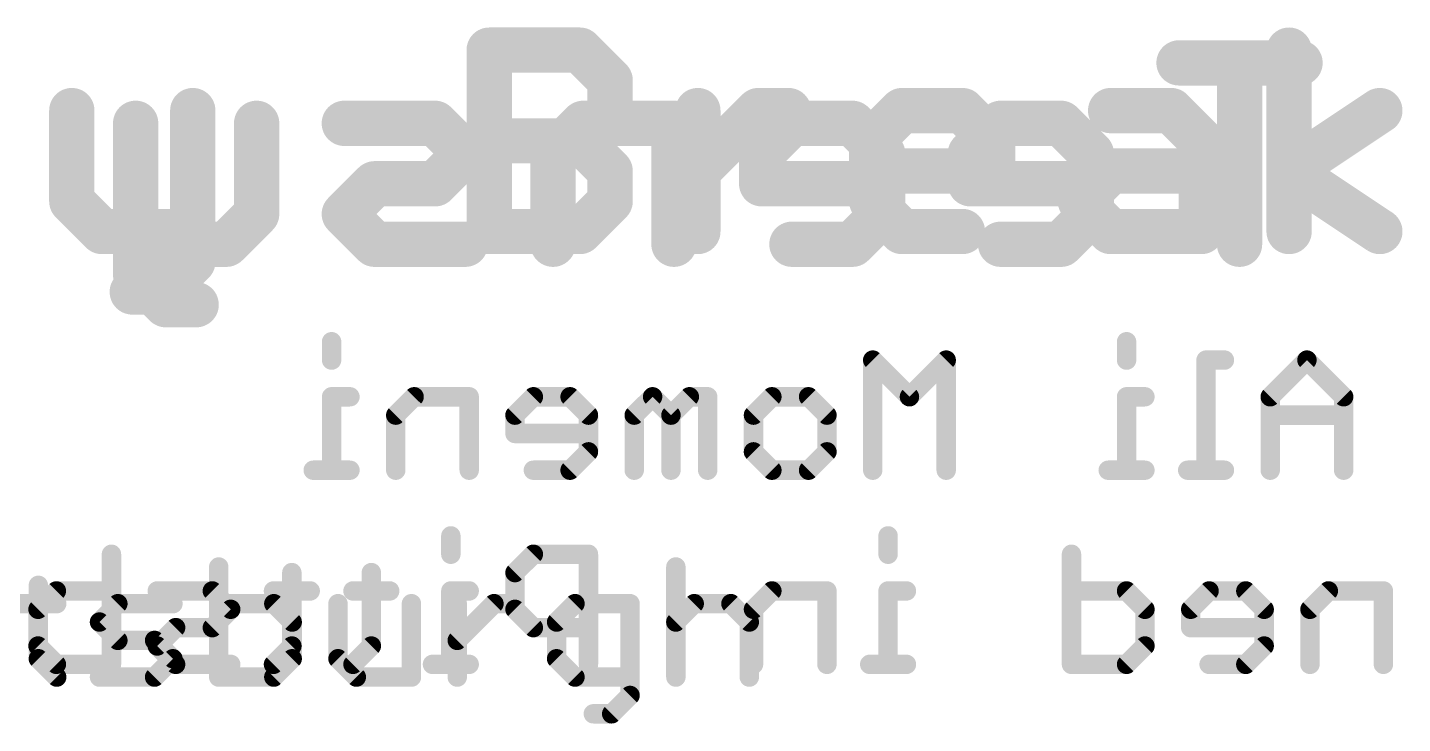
# Model space of a CAD drawing. Extents: x 0 to 100, y 1 to 103.
# Drawn here: x 46.82 to 57.61, y 6.31 to 11.77 of the extents above; entities that cross this region are included whole.
import ezdxf

# ---------------------------------------------------------------- set-up
doc = ezdxf.new("R2010")
doc.units = 0
doc.layers.add('21', color=253, linetype='CONTINUOUS')
doc.layers.add('22', color=253, linetype='CONTINUOUS')

msp = doc.modelspace()

# ---------------------------------------------------------------- linework, layer by layer
at = {"layer": '21'}
for points, const_width in [([(50.4464, 10.1728), (50.4464, 11.5964)], 0.3556), ([(50.4464, 11.5964), (51.1582, 11.5964)], 0.3556), ([(51.1582, 11.5964), (51.3954, 11.3591)], 0.3556), ([(56.7221, 10.1728), (56.7221, 11.5964)], 0.3556), ([(51.3954, 11.3591), (51.3954, 11.1219)], 0.3556), ([(47.1721, 11.1219), (47.1721, 10.4101)], 0.3556), ([(48.1211, 11.1219), (48.1211, 9.9355)], 0.3556), ([(51.3954, 11.1219), (51.1582, 10.8846)], 0.3556), ([(52.0835, 10.1728), (52.0835, 11.1219)], 0.3556), ([(52.0835, 10.6473), (52.5581, 11.1219)], 0.3556), ([(52.5581, 11.1219), (52.7953, 11.1219)], 0.3556), ([(53.4478, 10.8846), (53.6851, 11.1219)], 0.3556), ([(53.6851, 11.1219), (54.1596, 11.1219)], 0.3556), ([(54.1596, 11.1219), (54.3969, 10.8846)], 0.3556), ([(55.3222, 11.1219), (55.7968, 11.1219)], 0.3556), ([(55.7968, 11.1219), (56.034, 10.8846)], 0.3556), ([(56.7221, 10.6473), (57.4339, 11.1219)], 0.3556), ([(50.4464, 10.8846), (51.1582, 10.8846)], 0.3556), ([(51.1582, 10.8846), (51.3954, 10.6473)], 0.3556), ([(53.4478, 10.4101), (53.4478, 10.8846)], 0.3556), ([(54.3969, 10.8846), (54.3969, 10.6473)], 0.3556), ([(56.034, 10.8846), (56.034, 10.1728)], 0.3556), ([(51.3954, 10.6473), (51.3954, 10.4101)], 0.3556), ([(54.3969, 10.6473), (53.4478, 10.6473)], 0.3556), ([(55.085, 10.4101), (55.3222, 10.6473)], 0.3556), ([(55.3222, 10.6473), (56.034, 10.6473)], 0.3556), ([(57.4339, 10.1728), (56.7221, 10.6473)], 0.3556), ([(47.1721, 10.4101), (47.4093, 10.1728)], 0.3556), ([(51.3954, 10.4101), (51.1582, 10.1728)], 0.3556), ([(53.6851, 10.1728), (53.4478, 10.4101)], 0.3556), ([(55.3222, 10.1728), (55.085, 10.4101)], 0.3556), ([(47.4093, 10.1728), (48.1211, 10.1728)], 0.3556), ([(51.1582, 10.1728), (50.4464, 10.1728)], 0.3556), ([(54.1596, 10.1728), (53.6851, 10.1728)], 0.3556), ([(56.034, 10.1728), (55.3222, 10.1728)], 0.3556), ([(48.1211, 9.9355), (47.8839, 9.6983)], 0.3556), ([(47.8839, 9.6983), (47.6466, 9.6983)], 0.3556), ([(48.3248, 7.5395), (48.3248, 6.6752)], 0.1524), ([(51.911, 7.5395), (51.911, 6.6752)], 0.1524), ([(46.9097, 7.3955), (46.9097, 6.8193)], 0.1524), ([(46.7656, 7.2514), (47.0537, 7.2514)], 0.1524), ([(47.3893, 7.1074), (47.5334, 7.2514)], 0.1524), ([(47.5334, 7.2514), (47.9655, 7.2514)], 0.1524), ([(48.757, 7.2514), (48.3248, 7.2514)], 0.1524), ([(48.901, 7.1074), (48.757, 7.2514)], 0.1524), ([(49.2603, 7.2514), (49.2603, 6.8193)], 0.1524), ([(49.8366, 6.6752), (49.8366, 7.2514)], 0.1524), ([(50.1959, 6.6752), (50.1959, 7.2514)], 0.1524), ([(50.1959, 6.9633), (50.484, 7.2514)], 0.1524), ([(50.484, 7.2514), (50.628, 7.2514)], 0.1524), ([(51.1195, 7.2514), (50.9755, 7.1074)], 0.1524), ([(51.5517, 7.2514), (51.1195, 7.2514)], 0.1524), ([(51.5517, 6.5311), (51.5517, 7.2514)], 0.1524), ([(51.911, 7.1074), (52.055, 7.2514)], 0.1524), ([(52.055, 7.2514), (52.3431, 7.2514)], 0.1524), ([(52.3431, 7.2514), (52.4872, 7.1074)], 0.1524), ([(47.5334, 6.9633), (47.3893, 7.1074)], 0.1524), ([(48.901, 6.8193), (48.901, 7.1074)], 0.1524), ([(50.9755, 7.1074), (50.9755, 6.8193)], 0.1524), ([(52.4872, 7.1074), (52.4872, 6.6752)], 0.1524), ([(47.8215, 6.9633), (47.5334, 6.9633)], 0.1524), ([(47.9655, 6.8193), (47.8215, 6.9633)], 0.1524), ([(46.9097, 6.8193), (47.0537, 6.6752)], 0.1524), ([(47.8215, 6.6752), (47.9655, 6.8193)], 0.1524), ([(48.757, 6.6752), (48.901, 6.8193)], 0.1524), ([(49.2603, 6.8193), (49.4044, 6.6752)], 0.1524), ([(50.9755, 6.8193), (51.1195, 6.6752)], 0.1524), ([(47.3893, 6.6752), (47.8215, 6.6752)], 0.1524), ([(48.3248, 6.6752), (48.757, 6.6752)], 0.1524), ([(49.4044, 6.6752), (49.8366, 6.6752)], 0.1524), ([(51.1195, 6.6752), (51.5517, 6.6752)], 0.1524), ([(51.4076, 6.3871), (51.5517, 6.5311)], 0.1524), ([(51.2636, 6.3871), (51.4076, 6.3871)], 0.1524)]:
    msp.add_lwpolyline(points, dxfattribs=dict(at, const_width=const_width))
for points, const_width in [([(50.5353, 11.5964, 1), (50.3575, 11.5964)], 0.1778), ([(50.4464, 11.6853, 1), (50.4464, 11.5075)], 0.1778), ([(51.221, 11.6593, 1), (51.0953, 11.5336)], 0.1778), ([(51.1582, 11.5075, 1), (51.1582, 11.6853)], 0.1778), ([(56.811, 11.5964, 1), (56.6332, 11.5964)], 0.1778), ([(51.4843, 11.3591, 1), (51.3065, 11.3591)], 0.1778), ([(51.3326, 11.2963, 1), (51.4583, 11.422)], 0.1778), ([(47.261, 11.1219, 1), (47.0832, 11.1219)], 0.1778), ([(48.21, 11.1219, 1), (48.0322, 11.1219)], 0.1778), ([(51.4583, 11.059, 1), (51.3326, 11.1847)], 0.1778), ([(52.1724, 11.1219, 1), (51.9946, 11.1219)], 0.1778), ([(52.5581, 11.2108, 1), (52.5581, 11.033)], 0.1778), ([(52.6209, 11.059, 1), (52.4952, 11.1847)], 0.1778), ([(52.7953, 11.033, 1), (52.7953, 11.2108)], 0.1778), ([(53.6851, 11.2108, 1), (53.6851, 11.033)], 0.1778), ([(53.7479, 11.059, 1), (53.6222, 11.1847)], 0.1778), ([(54.2225, 11.1847, 1), (54.0968, 11.059)], 0.1778), ([(54.1596, 11.033, 1), (54.1596, 11.2108)], 0.1778), ([(55.3222, 11.2108, 1), (55.3222, 11.033)], 0.1778), ([(55.8596, 11.1847, 1), (55.7339, 11.059)], 0.1778), ([(55.7968, 11.033, 1), (55.7968, 11.2108)], 0.1778), ([(57.4832, 11.0479, 1), (57.3846, 11.1958)], 0.1778), ([(51.3065, 11.1219, 1), (51.4843, 11.1219)], 0.1778), ([(50.4464, 10.9735, 1), (50.4464, 10.7957)], 0.1778), ([(51.221, 10.9475, 1), (51.0953, 10.8217)], 0.1778), ([(51.0953, 10.9475, 1), (51.221, 10.8217)], 0.1778), ([(51.1582, 10.7957, 1), (51.1582, 10.9735)], 0.1778), ([(53.5367, 10.8846, 1), (53.3589, 10.8846)], 0.1778), ([(53.385, 10.9475, 1), (53.5107, 10.8217)], 0.1778), ([(54.4858, 10.8846, 1), (54.308, 10.8846)], 0.1778), ([(54.334, 10.8217, 1), (54.4598, 10.9475)], 0.1778), ([(56.1229, 10.8846, 1), (55.9451, 10.8846)], 0.1778), ([(55.9712, 10.8217, 1), (56.0969, 10.9475)], 0.1778), ([(51.4843, 10.6473, 1), (51.3065, 10.6473)], 0.1778), ([(51.3326, 10.5845, 1), (51.4583, 10.7102)], 0.1778), ([(52.0207, 10.7102, 1), (52.1464, 10.5845)], 0.1778), ([(53.4478, 10.7362, 1), (53.4478, 10.5584)], 0.1778), ([(54.3969, 10.5584, 1), (54.3969, 10.7362)], 0.1778), ([(55.3222, 10.7362, 1), (55.3222, 10.5584)], 0.1778), ([(55.3851, 10.5845, 1), (55.2594, 10.7102)], 0.1778), ([(56.034, 10.5584, 1), (56.034, 10.7362)], 0.1778), ([(56.7714, 10.7213, 1), (56.6728, 10.5734)], 0.1778), ([(56.6728, 10.7213, 1), (56.7714, 10.5734)], 0.1778), ([(54.308, 10.6473, 1), (54.4858, 10.6473)], 0.1778), ([(47.2349, 10.4729, 1), (47.1092, 10.3472)], 0.1778), ([(51.4583, 10.3472, 1), (51.3326, 10.4729)], 0.1778), ([(53.5107, 10.4729, 1), (53.385, 10.3472)], 0.1778), ([(55.1478, 10.4729, 1), (55.0221, 10.3472)], 0.1778), ([(47.0832, 10.4101, 1), (47.261, 10.4101)], 0.1778), ([(51.3065, 10.4101, 1), (51.4843, 10.4101)], 0.1778), ([(53.3589, 10.4101, 1), (53.5367, 10.4101)], 0.1778), ([(55.0221, 10.4729, 1), (55.1478, 10.3472)], 0.1778), ([(47.4093, 10.2617, 1), (47.4093, 10.0839)], 0.1778), ([(47.3465, 10.1099, 1), (47.4722, 10.2357)], 0.1778), ([(48.1211, 10.0839, 1), (48.1211, 10.2617)], 0.1778), ([(50.4464, 10.2617, 1), (50.4464, 10.0839)], 0.1778), ([(50.3575, 10.1728, 1), (50.5353, 10.1728)], 0.1778), ([(51.0953, 10.2357, 1), (51.221, 10.1099)], 0.1778), ([(51.1582, 10.0839, 1), (51.1582, 10.2617)], 0.1778), ([(51.9946, 10.1728, 1), (52.1724, 10.1728)], 0.1778), ([(53.6851, 10.2617, 1), (53.6851, 10.0839)], 0.1778), ([(53.6222, 10.1099, 1), (53.7479, 10.2357)], 0.1778), ([(54.1596, 10.0839, 1), (54.1596, 10.2617)], 0.1778), ([(55.3222, 10.2617, 1), (55.3222, 10.0839)], 0.1778), ([(55.2594, 10.1099, 1), (55.3851, 10.2357)], 0.1778), ([(55.9451, 10.1728, 1), (56.1229, 10.1728)], 0.1778), ([(56.034, 10.0839, 1), (56.034, 10.2617)], 0.1778), ([(56.6332, 10.1728, 1), (56.811, 10.1728)], 0.1778), ([(57.3846, 10.0988, 1), (57.4832, 10.2468)], 0.1778), ([(48.184, 9.8727, 1), (48.0583, 9.9984)], 0.1778), ([(48.0322, 9.9355, 1), (48.21, 9.9355)], 0.1778), ([(47.6466, 9.7872, 1), (47.6466, 9.6094)], 0.1778), ([(47.821, 9.7611, 1), (47.9467, 9.6354)], 0.1778), ([(47.8839, 9.6094, 1), (47.8839, 9.7872)], 0.1778), ([(48.3629, 7.5395, 1), (48.2867, 7.5395)], 0.0762), ([(51.9491, 7.5395, 1), (51.8729, 7.5395)], 0.0762), ([(46.9478, 7.3955, 1), (46.8716, 7.3955)], 0.0762), ([(47.0537, 7.2133, 1), (47.0537, 7.2895)], 0.0762), ([(47.5334, 7.2895, 1), (47.5334, 7.2133)], 0.0762), ([(47.5603, 7.2245, 1), (47.5064, 7.2784)], 0.0762), ([(47.9655, 7.2133, 1), (47.9655, 7.2895)], 0.0762), ([(48.3248, 7.2895, 1), (48.3248, 7.2133)], 0.0762), ([(48.7839, 7.2784, 1), (48.73, 7.2245)], 0.0762), ([(48.757, 7.2133, 1), (48.757, 7.2895)], 0.0762), ([(49.2984, 7.2514, 1), (49.2222, 7.2514)], 0.0762), ([(49.8747, 7.2514, 1), (49.7985, 7.2514)], 0.0762), ([(50.234, 7.2514, 1), (50.1578, 7.2514)], 0.0762), ([(50.484, 7.2895, 1), (50.484, 7.2133)], 0.0762), ([(50.5109, 7.2245, 1), (50.457, 7.2784)], 0.0762), ([(50.628, 7.2133, 1), (50.628, 7.2895)], 0.0762), ([(51.1195, 7.2895, 1), (51.1195, 7.2133)], 0.0762), ([(51.1464, 7.2245, 1), (51.0926, 7.2784)], 0.0762), ([(51.5898, 7.2514, 1), (51.5136, 7.2514)], 0.0762), ([(51.5517, 7.2133, 1), (51.5517, 7.2895)], 0.0762), ([(52.055, 7.2895, 1), (52.055, 7.2133)], 0.0762), ([(52.082, 7.2245, 1), (52.0281, 7.2784)], 0.0762), ([(52.3701, 7.2784, 1), (52.3162, 7.2245)], 0.0762), ([(52.3431, 7.2133, 1), (52.3431, 7.2895)], 0.0762), ([(47.4162, 7.1343, 1), (47.3624, 7.0804)], 0.0762), ([(47.3624, 7.1343, 1), (47.4162, 7.0804)], 0.0762), ([(48.9391, 7.1074, 1), (48.8629, 7.1074)], 0.0762), ([(48.8741, 7.0804, 1), (48.928, 7.1343)], 0.0762), ([(50.9485, 7.1343, 1), (51.0024, 7.0804)], 0.0762), ([(51.0136, 7.1074, 1), (50.9374, 7.1074)], 0.0762), ([(51.884, 7.1343, 1), (51.9379, 7.0804)], 0.0762), ([(52.5253, 7.1074, 1), (52.4491, 7.1074)], 0.0762), ([(52.4603, 7.0804, 1), (52.5141, 7.1343)], 0.0762), ([(47.5334, 7.0014, 1), (47.5334, 6.9252)], 0.0762), ([(47.5064, 6.9364, 1), (47.5603, 6.9903)], 0.0762), ([(47.8484, 6.9903, 1), (47.7945, 6.9364)], 0.0762), ([(47.8215, 6.9252, 1), (47.8215, 7.0014)], 0.0762), ([(50.1689, 6.9903, 1), (50.2228, 6.9364)], 0.0762), ([(46.9366, 6.8462, 1), (46.8827, 6.7923)], 0.0762), ([(46.8716, 6.8193, 1), (46.9478, 6.8193)], 0.0762), ([(47.9925, 6.7923, 1), (47.9386, 6.8462)], 0.0762), ([(47.9386, 6.7923, 1), (47.9925, 6.8462)], 0.0762), ([(48.8629, 6.8193, 1), (48.9391, 6.8193)], 0.0762), ([(48.928, 6.7923, 1), (48.8741, 6.8462)], 0.0762), ([(49.2873, 6.8462, 1), (49.2334, 6.7923)], 0.0762), ([(49.2222, 6.8193, 1), (49.2984, 6.8193)], 0.0762), ([(51.0024, 6.8462, 1), (50.9485, 6.7923)], 0.0762), ([(50.9374, 6.8193, 1), (51.0136, 6.8193)], 0.0762), ([(47.0268, 6.6483, 1), (47.0807, 6.7021)], 0.0762), ([(47.3893, 6.7133, 1), (47.3893, 6.6371)], 0.0762), ([(47.7945, 6.7021, 1), (47.8484, 6.6483)], 0.0762), ([(47.8215, 6.6371, 1), (47.8215, 6.7133)], 0.0762), ([(48.3248, 6.7133, 1), (48.3248, 6.6371)], 0.0762), ([(48.2867, 6.6752, 1), (48.3629, 6.6752)], 0.0762), ([(48.73, 6.7021, 1), (48.7839, 6.6483)], 0.0762), ([(48.757, 6.6371, 1), (48.757, 6.7133)], 0.0762), ([(49.4044, 6.7133, 1), (49.4044, 6.6371)], 0.0762), ([(49.3774, 6.6483, 1), (49.4313, 6.7021)], 0.0762), ([(49.7985, 6.6752, 1), (49.8747, 6.6752)], 0.0762), ([(49.8366, 6.6371, 1), (49.8366, 6.7133)], 0.0762), ([(50.1578, 6.6752, 1), (50.234, 6.6752)], 0.0762), ([(51.1195, 6.7133, 1), (51.1195, 6.6371)], 0.0762), ([(51.0926, 6.6483, 1), (51.1464, 6.7021)], 0.0762), ([(51.5517, 6.6371, 1), (51.5517, 6.7133)], 0.0762), ([(51.8729, 6.6752, 1), (51.9491, 6.6752)], 0.0762), ([(52.4491, 6.6752, 1), (52.5253, 6.6752)], 0.0762), ([(51.5786, 6.5042, 1), (51.5247, 6.5581)], 0.0762), ([(51.5136, 6.5311, 1), (51.5898, 6.5311)], 0.0762), ([(51.2636, 6.4252, 1), (51.2636, 6.349)], 0.0762), ([(51.3807, 6.414, 1), (51.4346, 6.3601)], 0.0762), ([(51.4076, 6.349, 1), (51.4076, 6.4252)], 0.0762)]:
    msp.add_lwpolyline(points, format="xyb", dxfattribs=dict(at, const_width=const_width))
at = {"layer": '22'}
for points, const_width in [([(56.8077, 11.4964), (55.8587, 11.4964)], 0.3556), ([(56.3332, 10.0728), (56.3332, 11.4964)], 0.3556), ([(47.6729, 11.0219), (47.6729, 9.8355)], 0.3556), ([(48.622, 11.0219), (48.622, 10.3101)], 0.3556), ([(50.0218, 11.0219), (49.31, 11.0219)], 0.3556), ([(50.2591, 10.7846), (50.0218, 11.0219)], 0.3556), ([(51.1845, 11.0219), (50.9472, 10.7846)], 0.3556), ([(51.8963, 11.0219), (51.1845, 11.0219)], 0.3556), ([(51.8963, 10.0728), (51.8963, 11.0219)], 0.3556), ([(52.8216, 11.0219), (52.5843, 10.7846)], 0.3556), ([(53.2962, 11.0219), (52.8216, 11.0219)], 0.3556), ([(53.5334, 10.7846), (53.2962, 11.0219)], 0.3556), ([(54.4588, 11.0219), (54.2215, 10.7846)], 0.3556), ([(54.9333, 11.0219), (54.4588, 11.0219)], 0.3556), ([(55.1706, 10.7846), (54.9333, 11.0219)], 0.3556), ([(50.0218, 10.5473), (50.2591, 10.7846)], 0.3556), ([(50.9472, 10.7846), (50.9472, 10.0728)], 0.3556), ([(52.5843, 10.7846), (52.5843, 10.5473)], 0.3556), ([(53.5334, 10.3101), (53.5334, 10.7846)], 0.3556), ([(54.2215, 10.7846), (54.2215, 10.5473)], 0.3556), ([(55.1706, 10.3101), (55.1706, 10.7846)], 0.3556), ([(49.31, 10.3101), (49.5473, 10.5473)], 0.3556), ([(49.5473, 10.5473), (50.0218, 10.5473)], 0.3556), ([(52.5843, 10.5473), (53.5334, 10.5473)], 0.3556), ([(54.2215, 10.5473), (55.1706, 10.5473)], 0.3556), ([(48.622, 10.3101), (48.3847, 10.0728)], 0.3556), ([(49.5473, 10.0728), (49.31, 10.3101)], 0.3556), ([(53.2962, 10.0728), (53.5334, 10.3101)], 0.3556), ([(54.9333, 10.0728), (55.1706, 10.3101)], 0.3556), ([(48.3847, 10.0728), (47.6729, 10.0728)], 0.3556), ([(50.2591, 10.0728), (49.5473, 10.0728)], 0.3556), ([(52.8216, 10.0728), (53.2962, 10.0728)], 0.3556), ([(54.4588, 10.0728), (54.9333, 10.0728)], 0.3556), ([(47.6729, 9.8355), (47.9101, 9.5983)], 0.3556), ([(47.9101, 9.5983), (48.1474, 9.5983)], 0.3556), ([(49.2102, 9.3076), (49.2102, 9.1635)], 0.1524), ([(55.447, 9.3076), (55.447, 9.1635)], 0.1524), ([(53.7437, 8.8754), (53.4556, 9.1635)], 0.1524), ([(53.4556, 9.1635), (53.4556, 8.2992)], 0.1524), ([(54.0318, 9.1635), (53.7437, 8.8754)], 0.1524), ([(54.0318, 8.2992), (54.0318, 9.1635)], 0.1524), ([(56.2147, 9.1635), (56.0706, 9.1635)], 0.1524), ([(56.0706, 9.1635), (56.0706, 8.2992)], 0.1524), ([(56.8621, 9.1635), (56.574, 8.8754)], 0.1524), ([(57.1502, 8.8754), (56.8621, 9.1635)], 0.1524), ([(49.3542, 8.8754), (49.2102, 8.8754)], 0.1524), ([(49.2102, 8.8754), (49.2102, 8.2992)], 0.1524), ([(49.8576, 8.8754), (49.7135, 8.7314)], 0.1524), ([(50.2897, 8.8754), (49.8576, 8.8754)], 0.1524), ([(50.2897, 8.2992), (50.2897, 8.8754)], 0.1524), ([(50.7931, 8.8754), (50.649, 8.7314)], 0.1524), ([(51.0812, 8.8754), (50.7931, 8.8754)], 0.1524), ([(51.2253, 8.7314), (51.0812, 8.8754)], 0.1524), ([(51.7286, 8.8754), (51.5846, 8.7314)], 0.1524), ([(51.8727, 8.7314), (51.7286, 8.8754)], 0.1524), ([(52.0167, 8.8754), (51.8727, 8.7314)], 0.1524), ([(52.1608, 8.8754), (52.0167, 8.8754)], 0.1524), ([(52.1608, 8.2992), (52.1608, 8.8754)], 0.1524), ([(52.5201, 8.7314), (52.6641, 8.8754)], 0.1524), ([(52.6641, 8.8754), (52.9522, 8.8754)], 0.1524), ([(52.9522, 8.8754), (53.0963, 8.7314)], 0.1524), ([(55.591, 8.8754), (55.447, 8.8754)], 0.1524), ([(55.447, 8.8754), (55.447, 8.2992)], 0.1524), ([(56.574, 8.8754), (56.574, 8.2992)], 0.1524), ([(57.1502, 8.2992), (57.1502, 8.8754)], 0.1524), ([(49.7135, 8.7314), (49.7135, 8.2992)], 0.1524), ([(50.649, 8.7314), (50.649, 8.5873)], 0.1524), ([(51.2253, 8.4433), (51.2253, 8.7314)], 0.1524), ([(51.5846, 8.7314), (51.5846, 8.2992)], 0.1524), ([(51.8727, 8.7314), (51.8727, 8.2992)], 0.1524), ([(52.5201, 8.4433), (52.5201, 8.7314)], 0.1524), ([(53.0963, 8.7314), (53.0963, 8.4433)], 0.1524), ([(57.1502, 8.7314), (56.574, 8.7314)], 0.1524), ([(50.649, 8.5873), (51.2253, 8.5873)], 0.1524), ([(51.0812, 8.2992), (51.2253, 8.4433)], 0.1524), ([(52.6641, 8.2992), (52.5201, 8.4433)], 0.1524), ([(53.0963, 8.4433), (52.9522, 8.2992)], 0.1524), ([(49.3542, 8.2992), (49.0661, 8.2992)], 0.1524), ([(50.7931, 8.2992), (51.0812, 8.2992)], 0.1524), ([(52.9522, 8.2992), (52.6641, 8.2992)], 0.1524), ([(55.591, 8.2992), (55.3029, 8.2992)], 0.1524), ([(56.2147, 8.2992), (55.9266, 8.2992)], 0.1524), ([(50.1457, 7.7836), (50.1457, 7.6395)], 0.1524), ([(53.5759, 7.7836), (53.5759, 7.6395)], 0.1524), ([(47.4832, 7.6395), (47.4832, 6.7752)], 0.1524), ([(50.7931, 7.6395), (50.649, 7.4955)], 0.1524), ([(51.2253, 7.6395), (50.7931, 7.6395)], 0.1524), ([(51.2253, 6.7752), (51.2253, 7.6395)], 0.1524), ([(55.0148, 7.6395), (55.0148, 6.7752)], 0.1524), ([(48.8983, 7.4955), (48.8983, 6.9193)], 0.1524), ([(49.522, 7.4955), (49.522, 6.9193)], 0.1524), ([(50.649, 7.4955), (50.649, 7.2074)], 0.1524), ([(46.907, 7.2074), (47.051, 7.3514)], 0.1524), ([(47.051, 7.3514), (47.4832, 7.3514)], 0.1524), ([(48.2746, 7.3514), (47.8425, 7.3514)], 0.1524), ([(48.4187, 7.2074), (48.2746, 7.3514)], 0.1524), ([(49.0424, 7.3514), (48.7543, 7.3514)], 0.1524), ([(49.6661, 7.3514), (49.3779, 7.3514)], 0.1524), ([(50.2897, 7.3514), (50.1457, 7.3514)], 0.1524), ([(50.1457, 7.3514), (50.1457, 6.7752)], 0.1524), ([(52.6641, 7.3514), (52.5201, 7.2074)], 0.1524), ([(53.0963, 7.3514), (52.6641, 7.3514)], 0.1524), ([(53.0963, 6.7752), (53.0963, 7.3514)], 0.1524), ([(53.72, 7.3514), (53.5759, 7.3514)], 0.1524), ([(53.5759, 7.3514), (53.5759, 6.7752)], 0.1524), ([(55.447, 7.3514), (55.0148, 7.3514)], 0.1524), ([(55.591, 7.2074), (55.447, 7.3514)], 0.1524), ([(56.0944, 7.3514), (55.9503, 7.2074)], 0.1524), ([(56.3825, 7.3514), (56.0944, 7.3514)], 0.1524), ([(56.5265, 7.2074), (56.3825, 7.3514)], 0.1524), ([(57.0299, 7.3514), (56.8858, 7.2074)], 0.1524), ([(57.462, 7.3514), (57.0299, 7.3514)], 0.1524), ([(57.462, 6.7752), (57.462, 7.3514)], 0.1524), ([(46.907, 6.9193), (46.907, 7.2074)], 0.1524), ([(48.2746, 7.0633), (48.4187, 7.2074)], 0.1524), ([(50.649, 7.2074), (50.7931, 7.0633)], 0.1524), ([(52.5201, 7.2074), (52.5201, 6.7752)], 0.1524), ([(55.591, 6.9193), (55.591, 7.2074)], 0.1524), ([(55.9503, 7.2074), (55.9503, 7.0633)], 0.1524), ([(56.5265, 6.9193), (56.5265, 7.2074)], 0.1524), ([(56.8858, 7.2074), (56.8858, 6.7752)], 0.1524), ([(47.8425, 6.9193), (47.9865, 7.0633)], 0.1524), ([(47.9865, 7.0633), (48.2746, 7.0633)], 0.1524), ([(50.7931, 7.0633), (51.2253, 7.0633)], 0.1524), ([(55.9503, 7.0633), (56.5265, 7.0633)], 0.1524), ([(47.051, 6.7752), (46.907, 6.9193)], 0.1524), ([(47.9865, 6.7752), (47.8425, 6.9193)], 0.1524), ([(48.8983, 6.9193), (48.7543, 6.7752)], 0.1524), ([(49.522, 6.9193), (49.3779, 6.7752)], 0.1524), ([(55.447, 6.7752), (55.591, 6.9193)], 0.1524), ([(56.3825, 6.7752), (56.5265, 6.9193)], 0.1524), ([(47.4832, 6.7752), (47.051, 6.7752)], 0.1524), ([(48.4187, 6.7752), (47.9865, 6.7752)], 0.1524), ([(50.2897, 6.7752), (50.0016, 6.7752)], 0.1524), ([(53.72, 6.7752), (53.4319, 6.7752)], 0.1524), ([(55.0148, 6.7752), (55.447, 6.7752)], 0.1524), ([(56.0944, 6.7752), (56.3825, 6.7752)], 0.1524)]:
    msp.add_lwpolyline(points, dxfattribs=dict(at, const_width=const_width))
for points, const_width in [([(55.8587, 11.5853, 1), (55.8587, 11.4075)], 0.1778), ([(56.4221, 11.4964, 1), (56.2443, 11.4964)], 0.1778), ([(56.8077, 11.4075, 1), (56.8077, 11.5853)], 0.1778), ([(47.7618, 11.0219, 1), (47.584, 11.0219)], 0.1778), ([(48.7109, 11.0219, 1), (48.5331, 11.0219)], 0.1778), ([(49.31, 11.1108, 1), (49.31, 10.933)], 0.1778), ([(50.0847, 11.0847, 1), (49.959, 10.959)], 0.1778), ([(50.0218, 10.933, 1), (50.0218, 11.1108)], 0.1778), ([(51.1845, 11.1108, 1), (51.1845, 10.933)], 0.1778), ([(51.2473, 10.959, 1), (51.1216, 11.0847)], 0.1778), ([(51.9852, 11.0219, 1), (51.8074, 11.0219)], 0.1778), ([(51.8963, 10.933, 1), (51.8963, 11.1108)], 0.1778), ([(52.8216, 11.1108, 1), (52.8216, 10.933)], 0.1778), ([(52.8845, 10.959, 1), (52.7588, 11.0847)], 0.1778), ([(53.359, 11.0847, 1), (53.2333, 10.959)], 0.1778), ([(53.2962, 10.933, 1), (53.2962, 11.1108)], 0.1778), ([(54.4588, 11.1108, 1), (54.4588, 10.933)], 0.1778), ([(54.5216, 10.959, 1), (54.3959, 11.0847)], 0.1778), ([(54.9962, 11.0847, 1), (54.8704, 10.959)], 0.1778), ([(54.9333, 10.933, 1), (54.9333, 11.1108)], 0.1778), ([(50.322, 10.7217, 1), (50.1962, 10.8475)], 0.1778), ([(50.1962, 10.7217, 1), (50.322, 10.8475)], 0.1778), ([(50.8843, 10.8475, 1), (51.01, 10.7217)], 0.1778), ([(51.0361, 10.7846, 1), (50.8583, 10.7846)], 0.1778), ([(52.6732, 10.7846, 1), (52.4954, 10.7846)], 0.1778), ([(52.5215, 10.8475, 1), (52.6472, 10.7217)], 0.1778), ([(53.6223, 10.7846, 1), (53.4445, 10.7846)], 0.1778), ([(53.4706, 10.7217, 1), (53.5963, 10.8475)], 0.1778), ([(54.1586, 10.8475, 1), (54.2844, 10.7217)], 0.1778), ([(54.3104, 10.7846, 1), (54.1326, 10.7846)], 0.1778), ([(55.2595, 10.7846, 1), (55.0817, 10.7846)], 0.1778), ([(55.1077, 10.7217, 1), (55.2334, 10.8475)], 0.1778), ([(49.5473, 10.6362, 1), (49.5473, 10.4584)], 0.1778), ([(49.6102, 10.4845, 1), (49.4844, 10.6102)], 0.1778), ([(49.959, 10.6102, 1), (50.0847, 10.4845)], 0.1778), ([(50.0218, 10.4584, 1), (50.0218, 10.6362)], 0.1778), ([(52.5843, 10.6362, 1), (52.5843, 10.4584)], 0.1778), ([(53.5334, 10.4584, 1), (53.5334, 10.6362)], 0.1778), ([(54.2215, 10.6362, 1), (54.2215, 10.4584)], 0.1778), ([(55.1706, 10.4584, 1), (55.1706, 10.6362)], 0.1778), ([(52.4954, 10.5473, 1), (52.6732, 10.5473)], 0.1778), ([(54.1326, 10.5473, 1), (54.3104, 10.5473)], 0.1778), ([(48.6848, 10.2472, 1), (48.5591, 10.3729)], 0.1778), ([(49.3729, 10.3729, 1), (49.2472, 10.2472)], 0.1778), ([(53.5963, 10.2472, 1), (53.4706, 10.3729)], 0.1778), ([(55.2334, 10.2472, 1), (55.1077, 10.3729)], 0.1778), ([(48.5331, 10.3101, 1), (48.7109, 10.3101)], 0.1778), ([(49.2472, 10.3729, 1), (49.3729, 10.2472)], 0.1778), ([(53.4445, 10.3101, 1), (53.6223, 10.3101)], 0.1778), ([(55.0817, 10.3101, 1), (55.2595, 10.3101)], 0.1778), ([(47.6729, 10.1617, 1), (47.6729, 9.9839)], 0.1778), ([(48.3847, 9.9839, 1), (48.3847, 10.1617)], 0.1778), ([(49.5473, 10.1617, 1), (49.5473, 9.9839)], 0.1778), ([(50.2591, 9.9839, 1), (50.2591, 10.1617)], 0.1778), ([(52.8216, 10.1617, 1), (52.8216, 9.9839)], 0.1778), ([(53.2962, 9.9839, 1), (53.2962, 10.1617)], 0.1778), ([(54.4588, 10.1617, 1), (54.4588, 9.9839)], 0.1778), ([(54.9333, 9.9839, 1), (54.9333, 10.1617)], 0.1778), ([(48.3218, 10.1357, 1), (48.4475, 10.0099)], 0.1778), ([(49.4844, 10.0099, 1), (49.6102, 10.1357)], 0.1778), ([(50.8583, 10.0728, 1), (51.0361, 10.0728)], 0.1778), ([(51.8074, 10.0728, 1), (51.9852, 10.0728)], 0.1778), ([(53.2333, 10.1357, 1), (53.359, 10.0099)], 0.1778), ([(54.8704, 10.1357, 1), (54.9962, 10.0099)], 0.1778), ([(56.2443, 10.0728, 1), (56.4221, 10.0728)], 0.1778), ([(47.7357, 9.8984, 1), (47.61, 9.7727)], 0.1778), ([(47.584, 9.8355, 1), (47.7618, 9.8355)], 0.1778), ([(47.9101, 9.6872, 1), (47.9101, 9.5094)], 0.1778), ([(47.8473, 9.5354, 1), (47.973, 9.6611)], 0.1778), ([(48.1474, 9.5094, 1), (48.1474, 9.6872)], 0.1778), ([(49.2483, 9.3076, 1), (49.1721, 9.3076)], 0.0762), ([(55.4851, 9.3076, 1), (55.4089, 9.3076)], 0.0762), ([(49.1721, 9.1635, 1), (49.2483, 9.1635)], 0.0762), ([(53.4825, 9.1905, 1), (53.4286, 9.1366)], 0.0762), ([(53.4937, 9.1635, 1), (53.4175, 9.1635)], 0.0762), ([(54.0699, 9.1635, 1), (53.9937, 9.1635)], 0.0762), ([(54.0588, 9.1366, 1), (54.0049, 9.1905)], 0.0762), ([(55.4089, 9.1635, 1), (55.4851, 9.1635)], 0.0762), ([(56.0706, 9.2016, 1), (56.0706, 9.1254)], 0.0762), ([(56.1087, 9.1635, 1), (56.0325, 9.1635)], 0.0762), ([(56.2147, 9.1254, 1), (56.2147, 9.2016)], 0.0762), ([(56.889, 9.1905, 1), (56.8352, 9.1366)], 0.0762), ([(56.889, 9.1366, 1), (56.8352, 9.1905)], 0.0762), ([(49.2102, 8.9135, 1), (49.2102, 8.8373)], 0.0762), ([(49.2483, 8.8754, 1), (49.1721, 8.8754)], 0.0762), ([(49.3542, 8.8373, 1), (49.3542, 8.9135)], 0.0762), ([(49.8576, 8.9135, 1), (49.8576, 8.8373)], 0.0762), ([(49.8845, 8.8485, 1), (49.8306, 8.9024)], 0.0762), ([(50.3278, 8.8754, 1), (50.2516, 8.8754)], 0.0762), ([(50.2897, 8.8373, 1), (50.2897, 8.9135)], 0.0762), ([(50.7931, 8.9135, 1), (50.7931, 8.8373)], 0.0762), ([(50.82, 8.8485, 1), (50.7661, 8.9024)], 0.0762), ([(51.1081, 8.9024, 1), (51.0543, 8.8485)], 0.0762), ([(51.0812, 8.8373, 1), (51.0812, 8.9135)], 0.0762), ([(51.7555, 8.9024, 1), (51.7017, 8.8485)], 0.0762), ([(51.7555, 8.8485, 1), (51.7017, 8.9024)], 0.0762), ([(52.0167, 8.9135, 1), (52.0167, 8.8373)], 0.0762), ([(52.0437, 8.8485, 1), (51.9898, 8.9024)], 0.0762), ([(52.1989, 8.8754, 1), (52.1227, 8.8754)], 0.0762), ([(52.1608, 8.8373, 1), (52.1608, 8.9135)], 0.0762), ([(52.6641, 8.9135, 1), (52.6641, 8.8373)], 0.0762), ([(52.6911, 8.8485, 1), (52.6372, 8.9024)], 0.0762), ([(52.9792, 8.9024, 1), (52.9253, 8.8485)], 0.0762), ([(52.9522, 8.8373, 1), (52.9522, 8.9135)], 0.0762), ([(53.7168, 8.9024, 1), (53.7706, 8.8485)], 0.0762), ([(53.7168, 8.8485, 1), (53.7706, 8.9024)], 0.0762), ([(55.447, 8.9135, 1), (55.447, 8.8373)], 0.0762), ([(55.4851, 8.8754, 1), (55.4089, 8.8754)], 0.0762), ([(55.591, 8.8373, 1), (55.591, 8.9135)], 0.0762), ([(56.547, 8.9024, 1), (56.6009, 8.8485)], 0.0762), ([(56.6121, 8.8754, 1), (56.5359, 8.8754)], 0.0762), ([(57.1883, 8.8754, 1), (57.1121, 8.8754)], 0.0762), ([(57.1233, 8.8485, 1), (57.1771, 8.9024)], 0.0762), ([(49.7516, 8.7314, 1), (49.6754, 8.7314)], 0.0762), ([(49.6866, 8.7583, 1), (49.7405, 8.7044)], 0.0762), ([(50.6871, 8.7314, 1), (50.6109, 8.7314)], 0.0762), ([(50.6221, 8.7583, 1), (50.676, 8.7044)], 0.0762), ([(51.2634, 8.7314, 1), (51.1872, 8.7314)], 0.0762), ([(51.1983, 8.7044, 1), (51.2522, 8.7583)], 0.0762), ([(51.5576, 8.7583, 1), (51.6115, 8.7044)], 0.0762), ([(51.6227, 8.7314, 1), (51.5465, 8.7314)], 0.0762), ([(51.8457, 8.7583, 1), (51.8996, 8.7044)], 0.0762), ([(51.9108, 8.7314, 1), (51.8346, 8.7314)], 0.0762), ([(51.8457, 8.7044, 1), (51.8996, 8.7583)], 0.0762), ([(52.4931, 8.7583, 1), (52.547, 8.7044)], 0.0762), ([(52.5582, 8.7314, 1), (52.482, 8.7314)], 0.0762), ([(53.1344, 8.7314, 1), (53.0582, 8.7314)], 0.0762), ([(53.0694, 8.7044, 1), (53.1232, 8.7583)], 0.0762), ([(56.574, 8.7695, 1), (56.574, 8.6933)], 0.0762), ([(57.1502, 8.6933, 1), (57.1502, 8.7695)], 0.0762), ([(50.649, 8.6254, 1), (50.649, 8.5492)], 0.0762), ([(51.2253, 8.5492, 1), (51.2253, 8.6254)], 0.0762), ([(50.6109, 8.5873, 1), (50.6871, 8.5873)], 0.0762), ([(51.1872, 8.4433, 1), (51.2634, 8.4433)], 0.0762), ([(51.2522, 8.4163, 1), (51.1983, 8.4702)], 0.0762), ([(52.547, 8.4702, 1), (52.4931, 8.4163)], 0.0762), ([(52.482, 8.4433, 1), (52.5582, 8.4433)], 0.0762), ([(53.0582, 8.4433, 1), (53.1344, 8.4433)], 0.0762), ([(53.1232, 8.4163, 1), (53.0694, 8.4702)], 0.0762), ([(49.0661, 8.3373, 1), (49.0661, 8.2611)], 0.0762), ([(49.1721, 8.2992, 1), (49.2483, 8.2992)], 0.0762), ([(49.3542, 8.2611, 1), (49.3542, 8.3373)], 0.0762), ([(49.6754, 8.2992, 1), (49.7516, 8.2992)], 0.0762), ([(50.2516, 8.2992, 1), (50.3278, 8.2992)], 0.0762), ([(50.7931, 8.3373, 1), (50.7931, 8.2611)], 0.0762), ([(51.0543, 8.3261, 1), (51.1081, 8.2723)], 0.0762), ([(51.0812, 8.2611, 1), (51.0812, 8.3373)], 0.0762), ([(51.5465, 8.2992, 1), (51.6227, 8.2992)], 0.0762), ([(51.8346, 8.2992, 1), (51.9108, 8.2992)], 0.0762), ([(52.1227, 8.2992, 1), (52.1989, 8.2992)], 0.0762), ([(52.6641, 8.3373, 1), (52.6641, 8.2611)], 0.0762), ([(52.6372, 8.2723, 1), (52.6911, 8.3261)], 0.0762), ([(52.9253, 8.3261, 1), (52.9792, 8.2723)], 0.0762), ([(52.9522, 8.2611, 1), (52.9522, 8.3373)], 0.0762), ([(53.4175, 8.2992, 1), (53.4937, 8.2992)], 0.0762), ([(53.9937, 8.2992, 1), (54.0699, 8.2992)], 0.0762), ([(55.3029, 8.3373, 1), (55.3029, 8.2611)], 0.0762), ([(55.4089, 8.2992, 1), (55.4851, 8.2992)], 0.0762), ([(55.591, 8.2611, 1), (55.591, 8.3373)], 0.0762), ([(55.9266, 8.3373, 1), (55.9266, 8.2611)], 0.0762), ([(56.0325, 8.2992, 1), (56.1087, 8.2992)], 0.0762), ([(56.2147, 8.2611, 1), (56.2147, 8.3373)], 0.0762), ([(56.5359, 8.2992, 1), (56.6121, 8.2992)], 0.0762), ([(57.1121, 8.2992, 1), (57.1883, 8.2992)], 0.0762), ([(50.1838, 7.7836, 1), (50.1076, 7.7836)], 0.0762), ([(53.614, 7.7836, 1), (53.5378, 7.7836)], 0.0762), ([(47.5213, 7.6395, 1), (47.4451, 7.6395)], 0.0762), ([(50.1076, 7.6395, 1), (50.1838, 7.6395)], 0.0762), ([(50.7931, 7.6776, 1), (50.7931, 7.6014)], 0.0762), ([(50.82, 7.6126, 1), (50.7661, 7.6665)], 0.0762), ([(51.2634, 7.6395, 1), (51.1872, 7.6395)], 0.0762), ([(51.2253, 7.6014, 1), (51.2253, 7.6776)], 0.0762), ([(53.5378, 7.6395, 1), (53.614, 7.6395)], 0.0762), ([(55.0529, 7.6395, 1), (54.9767, 7.6395)], 0.0762), ([(48.9364, 7.4955, 1), (48.8602, 7.4955)], 0.0762), ([(49.5601, 7.4955, 1), (49.4839, 7.4955)], 0.0762), ([(50.6871, 7.4955, 1), (50.6109, 7.4955)], 0.0762), ([(50.6221, 7.5224, 1), (50.676, 7.4685)], 0.0762), ([(47.051, 7.3895, 1), (47.051, 7.3133)], 0.0762), ([(47.078, 7.3245, 1), (47.0241, 7.3784)], 0.0762), ([(47.4832, 7.3133, 1), (47.4832, 7.3895)], 0.0762), ([(47.8425, 7.3895, 1), (47.8425, 7.3133)], 0.0762), ([(48.3016, 7.3784, 1), (48.2477, 7.3245)], 0.0762), ([(48.2746, 7.3133, 1), (48.2746, 7.3895)], 0.0762), ([(48.7543, 7.3895, 1), (48.7543, 7.3133)], 0.0762), ([(49.0424, 7.3133, 1), (49.0424, 7.3895)], 0.0762), ([(49.3779, 7.3895, 1), (49.3779, 7.3133)], 0.0762), ([(49.6661, 7.3133, 1), (49.6661, 7.3895)], 0.0762), ([(50.1457, 7.3895, 1), (50.1457, 7.3133)], 0.0762), ([(50.1838, 7.3514, 1), (50.1076, 7.3514)], 0.0762), ([(50.2897, 7.3133, 1), (50.2897, 7.3895)], 0.0762), ([(52.6641, 7.3895, 1), (52.6641, 7.3133)], 0.0762), ([(52.6911, 7.3245, 1), (52.6372, 7.3784)], 0.0762), ([(53.1344, 7.3514, 1), (53.0582, 7.3514)], 0.0762), ([(53.0963, 7.3133, 1), (53.0963, 7.3895)], 0.0762), ([(53.5759, 7.3895, 1), (53.5759, 7.3133)], 0.0762), ([(53.614, 7.3514, 1), (53.5378, 7.3514)], 0.0762), ([(53.72, 7.3133, 1), (53.72, 7.3895)], 0.0762), ([(55.0148, 7.3895, 1), (55.0148, 7.3133)], 0.0762), ([(55.4739, 7.3784, 1), (55.42, 7.3245)], 0.0762), ([(55.447, 7.3133, 1), (55.447, 7.3895)], 0.0762), ([(56.0944, 7.3895, 1), (56.0944, 7.3133)], 0.0762), ([(56.1213, 7.3245, 1), (56.0674, 7.3784)], 0.0762), ([(56.4094, 7.3784, 1), (56.3555, 7.3245)], 0.0762), ([(56.3825, 7.3133, 1), (56.3825, 7.3895)], 0.0762), ([(57.0299, 7.3895, 1), (57.0299, 7.3133)], 0.0762), ([(57.0568, 7.3245, 1), (57.0029, 7.3784)], 0.0762), ([(57.5001, 7.3514, 1), (57.4239, 7.3514)], 0.0762), ([(57.462, 7.3133, 1), (57.462, 7.3895)], 0.0762), ([(46.88, 7.2343, 1), (46.9339, 7.1804)], 0.0762), ([(46.9451, 7.2074, 1), (46.8689, 7.2074)], 0.0762), ([(48.4456, 7.1804, 1), (48.3918, 7.2343)], 0.0762), ([(48.3918, 7.1804, 1), (48.4456, 7.2343)], 0.0762), ([(50.676, 7.2343, 1), (50.6221, 7.1804)], 0.0762), ([(50.6109, 7.2074, 1), (50.6871, 7.2074)], 0.0762), ([(52.4931, 7.2343, 1), (52.547, 7.1804)], 0.0762), ([(52.5582, 7.2074, 1), (52.482, 7.2074)], 0.0762), ([(55.6291, 7.2074, 1), (55.5529, 7.2074)], 0.0762), ([(55.5641, 7.1804, 1), (55.618, 7.2343)], 0.0762), ([(55.9884, 7.2074, 1), (55.9122, 7.2074)], 0.0762), ([(55.9234, 7.2343, 1), (55.9772, 7.1804)], 0.0762), ([(56.5646, 7.2074, 1), (56.4884, 7.2074)], 0.0762), ([(56.4996, 7.1804, 1), (56.5535, 7.2343)], 0.0762), ([(56.9239, 7.2074, 1), (56.8477, 7.2074)], 0.0762), ([(56.8589, 7.2343, 1), (56.9128, 7.1804)], 0.0762), ([(47.9865, 7.1014, 1), (47.9865, 7.0252)], 0.0762), ([(48.0135, 7.0364, 1), (47.9596, 7.0903)], 0.0762), ([(48.2477, 7.0903, 1), (48.3016, 7.0364)], 0.0762), ([(48.2746, 7.0252, 1), (48.2746, 7.1014)], 0.0762), ([(50.7931, 7.1014, 1), (50.7931, 7.0252)], 0.0762), ([(50.7661, 7.0364, 1), (50.82, 7.0903)], 0.0762), ([(51.2253, 7.0252, 1), (51.2253, 7.1014)], 0.0762), ([(55.9503, 7.1014, 1), (55.9503, 7.0252)], 0.0762), ([(56.5265, 7.0252, 1), (56.5265, 7.1014)], 0.0762), ([(55.9122, 7.0633, 1), (55.9884, 7.0633)], 0.0762), ([(46.9339, 6.9462, 1), (46.88, 6.8923)], 0.0762), ([(46.8689, 6.9193, 1), (46.9451, 6.9193)], 0.0762), ([(47.8694, 6.9462, 1), (47.8155, 6.8923)], 0.0762), ([(47.8155, 6.9462, 1), (47.8694, 6.8923)], 0.0762), ([(48.8602, 6.9193, 1), (48.9364, 6.9193)], 0.0762), ([(48.9253, 6.8923, 1), (48.8714, 6.9462)], 0.0762), ([(49.4839, 6.9193, 1), (49.5601, 6.9193)], 0.0762), ([(49.5489, 6.8923, 1), (49.4951, 6.9462)], 0.0762), ([(55.5529, 6.9193, 1), (55.6291, 6.9193)], 0.0762), ([(55.618, 6.8923, 1), (55.5641, 6.9462)], 0.0762), ([(56.4884, 6.9193, 1), (56.5646, 6.9193)], 0.0762), ([(56.5535, 6.8923, 1), (56.4996, 6.9462)], 0.0762), ([(47.051, 6.8133, 1), (47.051, 6.7371)], 0.0762), ([(47.0241, 6.7483, 1), (47.078, 6.8021)], 0.0762), ([(47.4451, 6.7752, 1), (47.5213, 6.7752)], 0.0762), ([(47.4832, 6.7371, 1), (47.4832, 6.8133)], 0.0762), ([(47.9865, 6.8133, 1), (47.9865, 6.7371)], 0.0762), ([(47.9596, 6.7483, 1), (48.0135, 6.8021)], 0.0762), ([(48.4187, 6.7371, 1), (48.4187, 6.8133)], 0.0762), ([(48.7273, 6.8021, 1), (48.7812, 6.7483)], 0.0762), ([(49.351, 6.8021, 1), (49.4049, 6.7483)], 0.0762), ([(50.0016, 6.8133, 1), (50.0016, 6.7371)], 0.0762), ([(50.1076, 6.7752, 1), (50.1838, 6.7752)], 0.0762), ([(50.2897, 6.7371, 1), (50.2897, 6.8133)], 0.0762), ([(51.1872, 6.7752, 1), (51.2634, 6.7752)], 0.0762), ([(52.482, 6.7752, 1), (52.5582, 6.7752)], 0.0762), ([(53.0582, 6.7752, 1), (53.1344, 6.7752)], 0.0762), ([(53.4319, 6.8133, 1), (53.4319, 6.7371)], 0.0762), ([(53.5378, 6.7752, 1), (53.614, 6.7752)], 0.0762), ([(53.72, 6.7371, 1), (53.72, 6.8133)], 0.0762), ([(55.0148, 6.8133, 1), (55.0148, 6.7371)], 0.0762), ([(54.9767, 6.7752, 1), (55.0529, 6.7752)], 0.0762), ([(55.42, 6.8021, 1), (55.4739, 6.7483)], 0.0762), ([(55.447, 6.7371, 1), (55.447, 6.8133)], 0.0762), ([(56.0944, 6.8133, 1), (56.0944, 6.7371)], 0.0762), ([(56.3555, 6.8021, 1), (56.4094, 6.7483)], 0.0762), ([(56.3825, 6.7371, 1), (56.3825, 6.8133)], 0.0762), ([(56.8477, 6.7752, 1), (56.9239, 6.7752)], 0.0762), ([(57.4239, 6.7752, 1), (57.5001, 6.7752)], 0.0762)]:
    msp.add_lwpolyline(points, format="xyb", dxfattribs=dict(at, const_width=const_width))

doc.saveas('drawing.dxf')
